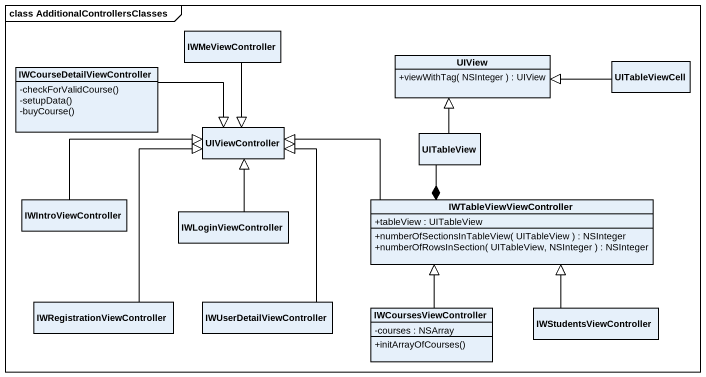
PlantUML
@startuml
mainframe class AdditionalControllersClasses
hide circle
hide empty members
skinparam classAttributeIconSize 0
class IWMeViewController
class IWCourseDetailViewController {
  -checkForValidCourse()
  -setupData()
  -buyCourse()
}
class UIView {
  +viewWithTag( NSInteger ) : UIView
}
class UITableViewCell
class UIViewController
class UITableView
class IWIntroViewController
class IWTableViewViewController {
  +tableView : UITableView
  +numberOfSectionsInTableView( UITableView ) : NSInteger
  +numberOfRowsInSection( UITableView, NSInteger ) : NSInteger
}
class IWLoginViewController
class IWRegistrationViewController
class IWUserDetailViewController
class IWCoursesViewController {
  -courses : NSArray
  +initArrayOfCourses()
}
class IWStudentsViewController
IWMeViewController --|> UIViewController
IWCourseDetailViewController -right-|> UIViewController
UITableViewCell -left-|> UIView
UITableView -up-|> UIView
IWIntroViewController -right-|> UIViewController
IWTableViewViewController -left-|> UIViewController
IWTableViewViewController *-up- UITableView
IWLoginViewController -up-|> UIViewController
IWRegistrationViewController -up-|> UIViewController
IWUserDetailViewController -up-|> UIViewController
IWCoursesViewController -up-|> IWTableViewViewController
IWStudentsViewController -up-|> IWTableViewViewController
@enduml
